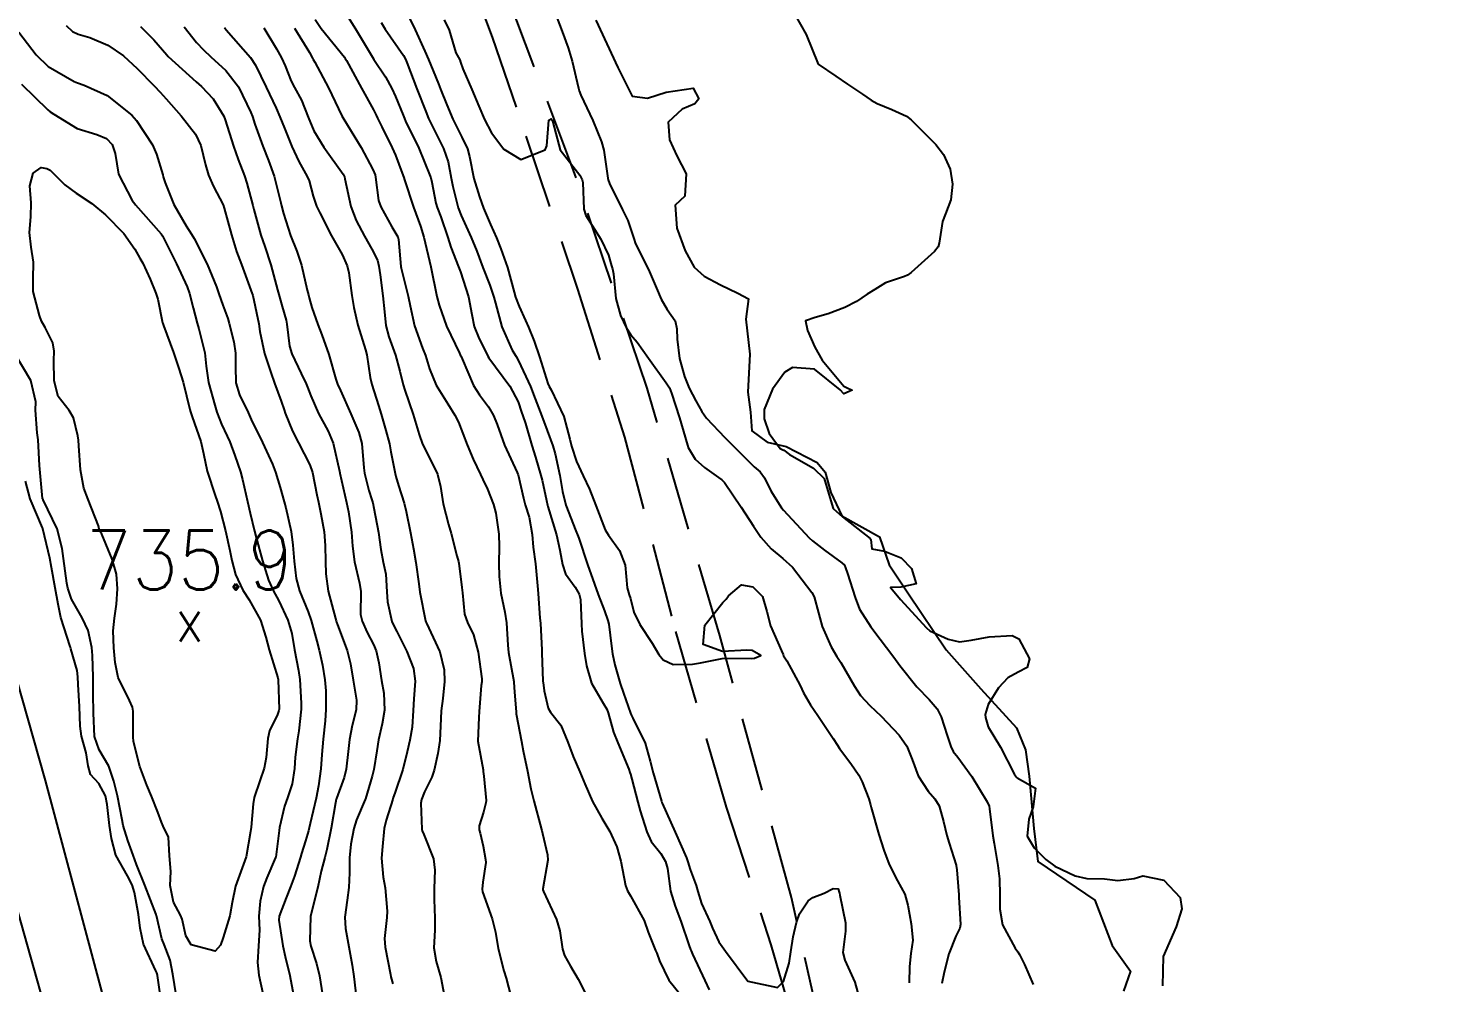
# Model space of a CAD drawing. Header units: metres. Extents: x 298520 to 308411, y 7433745 to 7450750.
# Drawn here: x 298852 to 298948.1, y 7450314.7 to 7450379.2 of the extents above; entities that cross this region are included whole.
import ezdxf
from ezdxf.enums import TextEntityAlignment as Align

# ---------------------------------------------------------------- set-up
doc = ezdxf.new("R2010")
doc.units = ezdxf.units.M
doc.header["$LTSCALE"] = 10
doc.linetypes.add('DASHED', pattern=[0.75, 0.5, -0.25])
for name, color, linetype in [('Curvas de Nivel 1m', 11, 'Continuous'), ('Curvas de Nivel 5m', 15, 'Continuous'), ('Hidrografia', 140, 'Continuous'), ('Linha Férrea', 251, 'TRACKS'), ('Pontos Cotados', 45, 'Continuous'), ('Vias Secundárias', 230, 'DASHED')]:
    doc.layers.add(name, color=color, linetype=linetype)
doc.styles.add('Style-STANDARD', font='STANDARD.shx')
doc.linetypes.add('TRACKS', pattern='A,0.15,[130,ltypeshp.shx,S=0.25,R=0,X=0,Y=0],0.15', length=0.3)

# ---------------------------------------------------------------- blocks, each defined once
blk = doc.blocks.new('ELVTXT_133')
at = {"layer": 'Pontos Cotados', "linetype": 'Continuous', "style": 'Style-STANDARD'}
for s, height, p in [('735.9', 4, (0, 4)), ('x', 3, (0, 0))]:
    blk.add_text(s, height=height, dxfattribs=at).set_placement(p, align=Align.MIDDLE_CENTER)

msp = doc.modelspace()

# ---------------------------------------------------------------- linework, layer by layer
at = {"layer": 'Curvas de Nivel 1m', "flags": 128}
for points, elevation in [([(298873.394, 7450380.286), (298874.105, 7450379.123), (298875.25, 7450377.216), (298875.315, 7450377.11), (298875.352, 7450377.051), (298876.122, 7450375.88), (298876.563, 7450375.092), (298876.806, 7450374.566), (298877.315, 7450373.296), (298877.406, 7450373.079), (298877.491, 7450372.897), (298878.373, 7450371.069), (298879.149, 7450369.177), (298879.188, 7450369.061), (298879.26, 7450368.764), (298879.542, 7450367.351), (298879.629, 7450367.054), (298879.864, 7450366.42), (298880.34, 7450365.043), (298880.553, 7450364.386), (298881.064, 7450363.041), (298881.188, 7450362.722), (298881.731, 7450361.031), (298881.96, 7450359.837), (298882.123, 7450359.025), (298882.406, 7450358.291), (298883.054, 7450357.011), (298883.121, 7450356.904), (298884.52, 7450354.996), (298885.082, 7450353.941), (298885.319, 7450353.23), (298885.404, 7450352.985), (298885.587, 7450352.46), (298886.02, 7450350.975), (298886.252, 7450350.189), (298886.622, 7450348.966), (298886.705, 7450348.65), (298887.006, 7450347.261), (298887.07, 7450346.959), (298887.1, 7450346.86), (298887.674, 7450344.953), (298887.909, 7450343.903), (298888.083, 7450342.953), (298888.298, 7450342.301), (298888.938, 7450341.4), (298889.203, 7450340.937), (298889.296, 7450340.568), (298889.366, 7450338.935), (298889.397, 7450338.436), (298889.58, 7450336.933), (298889.702, 7450336.1), (298890.05, 7450334.928), (298890.84, 7450333.582), (298891.083, 7450333.164), (298891.167, 7450332.915), (298891.531, 7450331.621), (298891.812, 7450330.905), (298892.573, 7450329.106), (298892.643, 7450328.892), (298892.672, 7450328.782), (298892.778, 7450328.446), (298893.164, 7450326.886), (298893.336, 7450326.302), (298893.774, 7450324.884), (298894.067, 7450324.221), (298894.718, 7450323.409), (298895.052, 7450322.867), (298895.167, 7450322.407), (298895.372, 7450320.863), (298895.685, 7450319.852), (298896.072, 7450318.856), (298896.646, 7450317.185), (298896.731, 7450316.936), (298896.766, 7450316.848), (298896.865, 7450316.622), (298897.704, 7450314.834), (298897.993, 7450314.215)], 724), ([(298877.398, 7450380.575), (298878.136, 7450379.072), (298878.798, 7450377.629), (298879.038, 7450377.063), (298879.345, 7450376.3), (298879.705, 7450375.423), (298879.851, 7450375.052), (298880.275, 7450373.998), (298880.687, 7450373.039), (298881.295, 7450371.813), (298881.66, 7450371.026), (298881.796, 7450370.507), (298882.105, 7450369.022), (298882.476, 7450367.792), (298882.756, 7450367.015), (298883.226, 7450365.913), (298883.634, 7450365.006), (298883.931, 7450364.278), (298884.369, 7450362.998), (298884.826, 7450361.335), (298884.92, 7450360.992), (298885.157, 7450360.364), (298885.584, 7450359.42), (298885.786, 7450358.98), (298886.183, 7450358.024), (298886.524, 7450356.969), (298887.096, 7450355.164), (298887.184, 7450354.959), (298887.312, 7450354.737), (298888.182, 7450352.949), (298888.592, 7450351.402), (298888.696, 7450350.943), (298889.033, 7450349.908), (298889.488, 7450348.935), (298889.916, 7450348.029), (298890.341, 7450346.927), (298890.978, 7450345.286), (298891.182, 7450344.917), (298891.938, 7450343.881), (298892.323, 7450342.899), (298892.451, 7450341.376), (298892.587, 7450340.895), (298892.67, 7450340.643), (298892.911, 7450339.722), (298893.301, 7450338.886), (298894.139, 7450337.629), (298894.593, 7450336.873), (298894.877, 7450336.5), (298895.553, 7450336.183), (298896.873, 7450336.204), (298897.416, 7450336.301), (298898.879, 7450336.588), (298899.09, 7450336.607), (298900.88, 7450336.601), (298901.057, 7450336.621), (298901.491, 7450336.794), (298900.886, 7450337.122), (298900.53, 7450337.16), (298898.885, 7450337.07), (298897.593, 7450337.543), (298897.696, 7450338.838), (298898.918, 7450340.377), (298899.142, 7450340.596), (298899.287, 7450340.816), (298900.172, 7450341.57), (298900.932, 7450341.436), (298901.594, 7450340.79), (298901.889, 7450339.762), (298902.124, 7450338.788), (298902.886, 7450337.107), (298902.978, 7450336.872), (298903.018, 7450336.778), (298903.227, 7450336.425), (298904.138, 7450334.761), (298904.361, 7450334.271), (298904.84, 7450333.468), (298905.339, 7450332.745), (298906.361, 7450331.183), (298906.657, 7450330.731), (298906.801, 7450330.522), (298907.563, 7450329.491), (298908.097, 7450328.71), (298908.331, 7450328.26), (298908.767, 7450327.106), (298908.891, 7450326.699), (298908.941, 7450326.518), (298909.446, 7450324.693), (298909.777, 7450323.635), (298910.137, 7450322.686), (298910.702, 7450321.572), (298911.203, 7450320.675), (298911.416, 7450319.938), (298911.638, 7450318.67), (298911.748, 7450317.573), (298911.617, 7450316.67), (298911.511, 7450315.79), (298911.507, 7450314.671)], 722), ([(298903.403, 7450380.77), (298904.547, 7450378.758), (298905.353, 7450376.75), (298906.546, 7450375.933), (298907.34, 7450375.387), (298908.339, 7450374.71), (298908.927, 7450374.304), (298909.327, 7450374.084), (298910.323, 7450373.69), (298911.318, 7450373.235), (298911.627, 7450372.986), (298911.94, 7450372.671), (298913.293, 7450371.318), (298913.818, 7450370.645), (298914.273, 7450369.64), (298914.43, 7450368.638), (298914.318, 7450367.569), (298913.955, 7450366.643), (298913.755, 7450366.117), (298913.527, 7450364.647), (298913.446, 7450364.412), (298913.207, 7450364.093), (298911.636, 7450362.673), (298911.381, 7450362.486), (298911.189, 7450362.393), (298909.91, 7450361.965), (298909.175, 7450361.525), (298908.67, 7450361.208), (298907.949, 7450360.718), (298907.159, 7450360.298), (298906.025, 7450359.871), (298905.152, 7450359.638), (298904.506, 7450359.4), (298904.643, 7450358.755), (298905.126, 7450357.619), (298905.627, 7450356.745), (298907.095, 7450354.985), (298907.263, 7450354.896), (298907.638, 7450354.722), (298907.09, 7450354.48), (298906.844, 7450354.732), (298905.107, 7450356.148), (298903.616, 7450356.257), (298903.104, 7450355.925), (298902.262, 7450354.782), (298901.7, 7450353.411), (298901.698, 7450352.791), (298902.052, 7450351.791), (298902.791, 7450350.774), (298902.965, 7450350.694), (298903.042, 7450350.66), (298903.427, 7450350.378), (298905.03, 7450349.453), (298905.756, 7450348.743), (298906.068, 7450347.684), (298906.359, 7450346.736), (298906.995, 7450346.17), (298908.872, 7450344.702), (298908.9, 7450344.629), (298908.966, 7450344.001), (298909.822, 7450343.834), (298910.96, 7450343.383), (298911.655, 7450342.673), (298911.961, 7450341.646), (298910.934, 7450341.403), (298910.236, 7450341.384), (298910.834, 7450340.681), (298910.922, 7450340.584), (298912.669, 7450338.662), (298912.901, 7450338.452), (298914.142, 7450337.888), (298914.894, 7450337.711), (298915.686, 7450337.831), (298916.897, 7450338.055), (298918.454, 7450338.142), (298918.896, 7450337.931), (298919.618, 7450336.573), (298919.458, 7450335.99), (298918.869, 7450335.671), (298918.161, 7450335.293), (298917.521, 7450334.6), (298916.842, 7450333.487), (298916.634, 7450332.812), (298916.651, 7450332.612), (298916.824, 7450331.983), (298917.674, 7450330.601), (298918.583, 7450328.794), (298918.722, 7450328.591), (298918.782, 7450328.53), (298920.031, 7450327.826), (298919.873, 7450326.573), (298919.591, 7450325.737), (298919.474, 7450324.579), (298919.949, 7450323.796), (298920.718, 7450323.022), (298921.331, 7450322.554), (298922.704, 7450321.913), (298923.49, 7450321.739), (298924.701, 7450321.711), (298925.6, 7450321.6), (298926.701, 7450321.722), (298927.286, 7450321.902), (298928.7, 7450321.61), (298929.797, 7450320.453), (298929.913, 7450319.689), (298929.525, 7450318.457), (298928.643, 7450316.47), (298928.615, 7450314.47)], 719), ([(298854.576, 7450379.352), (298854.982, 7450378.949), (298855.377, 7450378.761), (298856.165, 7450378.543), (298857.37, 7450378.038), (298858.43, 7450377.309), (298859.35, 7450376.462), (298860.499, 7450375.283), (298860.904, 7450374.852), (298861.324, 7450374.4), (298862.328, 7450373.26), (298863.294, 7450372.013), (298863.65, 7450371.244), (298863.977, 7450369.947), (298864.189, 7450369.236), (298864.507, 7450368.483), (298865.162, 7450367.231), (298865.24, 7450367.022), (298865.732, 7450365.222), (298866.079, 7450364.094), (298866.398, 7450363.212), (298867.13, 7450361.234), (298867.138, 7450361.2), (298867.147, 7450361.184), (298867.162, 7450361.108), (298867.566, 7450359.196), (298867.643, 7450358.69), (298867.955, 7450357.192), (298868.378, 7450355.913), (298868.634, 7450355.185), (298869.081, 7450353.98), (298869.284, 7450353.386), (298869.356, 7450353.176), (298869.854, 7450351.961), (298870.254, 7450351.162), (298871.031, 7450349.682), (298871.207, 7450349.157), (298871.499, 7450347.644), (298871.596, 7450347.151), (298871.768, 7450346.371), (298871.987, 7450345.145), (298872.054, 7450344.234), (298872.077, 7450343.143), (298872.109, 7450342.307), (298872.264, 7450341.14), (298872.744, 7450339.294), (298872.8, 7450339.132), (298872.825, 7450339.054), (298872.9, 7450338.859), (298873.542, 7450337.123), (298873.762, 7450336.229), (298873.954, 7450335.119), (298874.184, 7450333.772), (298874.159, 7450333.117), (298873.875, 7450332.067), (298873.694, 7450331.121), (298873.616, 7450330.307), (298873.483, 7450329.123), (298873.346, 7450328.555), (298872.82, 7450327.129), (298872.807, 7450327.085), (298872.76, 7450326.85), (298872.458, 7450325.134), (298872.172, 7450323.687), (298872.035, 7450323.14), (298871.785, 7450322.225), (298871.556, 7450321.147), (298871.382, 7450320.449), (298871.071, 7450319.154), (298871.014, 7450317.522), (298871.09, 7450317.153), (298871.482, 7450315.998), (298871.681, 7450315.144), (298871.885, 7450313.86)], 731), ([(298862.532, 7450379.259), (298863.373, 7450378.218), (298863.831, 7450377.707), (298864.34, 7450377.235), (298865.349, 7450376.318), (298866.195, 7450375.211), (298867.034, 7450373.485), (298867.139, 7450373.202), (298867.305, 7450372.699), (298867.838, 7450371.194), (298868.232, 7450370.232), (298868.608, 7450369.187), (298869.062, 7450367.365), (298869.106, 7450367.181), (298869.235, 7450366.653), (298869.71, 7450365.173), (298870.139, 7450364.102), (298870.46, 7450363.161), (298870.847, 7450361.476), (298870.922, 7450361.154), (298870.973, 7450360.965), (298871.155, 7450360.312), (298871.556, 7450359.146), (298871.829, 7450358.45), (298872.296, 7450357.138), (298872.768, 7450355.464), (298872.89, 7450355.132), (298873.089, 7450354.693), (298873.793, 7450353.123), (298874.32, 7450351.851), (298874.523, 7450351.115), (298874.667, 7450349.475), (298874.715, 7450349.113), (298875.011, 7450347.952), (298875.21, 7450347.312), (298875.266, 7450347.106), (298875.344, 7450346.759), (298875.666, 7450345.1), (298875.815, 7450343.95), (298875.98, 7450343.095), (298876.149, 7450342.295), (298876.222, 7450341.091), (298876.262, 7450340.429), (298876.56, 7450339.085), (298876.662, 7450338.845), (298876.896, 7450338.407), (298877.578, 7450337.073), (298878.02, 7450335.914), (298878.125, 7450335.067), (298878.036, 7450333.873), (298878.011, 7450333.068), (298877.937, 7450331.954), (298877.769, 7450331.07), (298877.596, 7450330.277), (298877.302, 7450329.082), (298876.767, 7450327.489), (298876.652, 7450327.204), (298876.618, 7450327.091), (298876.173, 7450325.671), (298876.041, 7450325.097), (298875.921, 7450323.902), (298875.853, 7450323.099), (298875.972, 7450321.826), (298876.109, 7450321.096), (298876.24, 7450319.523), (298876.222, 7450319.094), (298876.075, 7450317.669), (298876.111, 7450317.095), (298876.467, 7450315.249), (298876.501, 7450315.091), (298876.616, 7450314.603)], 729), ([(298865.251, 7450379.222), (298865.31, 7450379.149), (298865.381, 7450379.074), (298867.012, 7450377.204), (298867.355, 7450376.678), (298868.075, 7450375.193), (298868.739, 7450373.766), (298868.992, 7450373.183), (298869.301, 7450372.414), (298869.796, 7450371.172), (298870.274, 7450370.166), (298870.844, 7450369.156), (298870.972, 7450368.867), (298871.25, 7450367.817), (298871.482, 7450367.148), (298871.689, 7450366.693), (298872.495, 7450365.137), (298873.201, 7450363.893), (298873.55, 7450363.126), (298873.664, 7450362.647), (298873.847, 7450361.123), (298873.982, 7450360.294), (298874.268, 7450359.119), (298874.79, 7450357.45), (298874.877, 7450357.112), (298875.1, 7450355.574), (298875.208, 7450355.108), (298875.663, 7450353.686), (298875.839, 7450353.099), (298876.164, 7450351.985), (298876.392, 7450351.09), (298876.492, 7450350.543), (298876.775, 7450349.084), (298876.825, 7450348.887), (298877.015, 7450348.287), (298877.394, 7450347.076), (298877.537, 7450346.532), (298877.829, 7450345.071), (298878.028, 7450344.004), (298878.183, 7450343.068), (298878.372, 7450341.632), (298878.448, 7450341.065), (298878.837, 7450339.128), (298878.859, 7450339.06), (298878.902, 7450338.975), (298879.8, 7450337.051), (298880.084, 7450335.829), (298880.122, 7450335.047), (298880.004, 7450333.886), (298879.901, 7450333.049), (298879.853, 7450332.019), (298879.793, 7450331.05), (298879.67, 7450330.182), (298879.41, 7450329.054), (298879.255, 7450328.578), (298878.768, 7450327.576), (298878.555, 7450327.063), (298878.509, 7450326.813), (298878.59, 7450325.062), (298878.615, 7450324.945), (298878.729, 7450324.699), (298879.373, 7450323.053), (298879.461, 7450322.297), (298879.423, 7450321.053), (298879.426, 7450320.308), (298879.462, 7450319.052), (298879.46, 7450318.247), (298879.404, 7450317.052), (298879.555, 7450316.13), (298879.868, 7450315.048), (298880.164, 7450313.48)], 728), ([(298867.909, 7450379.195), (298868.778, 7450377.769), (298869.104, 7450377.182), (298869.347, 7450376.628), (298869.756, 7450375.593), (298869.988, 7450375.17), (298870.47, 7450374.308), (298870.919, 7450373.156), (298871.299, 7450372.247), (298871.958, 7450371.143), (298873.265, 7450369.308), (298873.354, 7450369.129), (298873.387, 7450369.003), (298873.786, 7450367.125), (298874.158, 7450366.192), (298874.714, 7450365.115), (298875.204, 7450364.252), (298875.587, 7450363.495), (298875.691, 7450363.103), (298875.777, 7450362.508), (298875.959, 7450361.098), (298876.064, 7450360.009), (298876.163, 7450359.095), (298876.358, 7450358.315), (298876.814, 7450357.085), (298877.107, 7450355.993), (298877.329, 7450355.078), (298877.444, 7450354.722), (298877.996, 7450353.071), (298878.395, 7450351.725), (298878.638, 7450351.064), (298879.035, 7450350.29), (298879.653, 7450349.054), (298879.855, 7450348.211), (298880.033, 7450347.05), (298880.392, 7450345.635), (298880.56, 7450345.044), (298880.958, 7450343.533), (298881.06, 7450343.144), (298881.081, 7450343.038), (298881.29, 7450341.388), (298881.328, 7450341.034), (298881.474, 7450339.594), (298881.673, 7450339.028), (298882.073, 7450338.2), (298882.394, 7450337.017), (298882.648, 7450335.221), (298882.642, 7450335.013), (298882.603, 7450334.766), (298882.468, 7450333.015), (298882.425, 7450332.612), (298882.362, 7450331.017), (298882.726, 7450329.069), (298882.737, 7450329.011), (298882.734, 7450328.963), (298882.779, 7450328.632), (298882.925, 7450327.008), (298882.919, 7450326.85), (298882.751, 7450326.213), (298882.461, 7450325.291), (298882.464, 7450325.014), (298882.516, 7450324.799), (298882.722, 7450323.924), (298882.895, 7450323.008), (298882.901, 7450322.818), (298882.698, 7450321.49), (298882.659, 7450321.011), (298882.69, 7450320.82), (298883.346, 7450319.003), (298883.55, 7450318.105), (298883.738, 7450316.999), (298884.133, 7450315.49), (298884.278, 7450314.993), (298884.605, 7450313.775)], 727), ([(298869.981, 7450379.171), (298870.989, 7450377.525), (298871.2, 7450377.152), (298871.254, 7450377.053), (298871.35, 7450376.872), (298872.274, 7450375.141), (298873.186, 7450373.259), (298873.248, 7450373.131), (298873.311, 7450373.027), (298874.49, 7450371.118), (298875.268, 7450369.628), (298875.428, 7450369.271), (298875.465, 7450369.107), (298875.67, 7450367.527), (298875.808, 7450367.102), (298876.56, 7450365.753), (298876.956, 7450365.084), (298877.017, 7450364.889), (298877.173, 7450363.08), (298877.191, 7450362.958), (298877.672, 7450361.075), (298877.808, 7450360.422), (298878.081, 7450359.071), (298878.628, 7450357.565), (298878.825, 7450357.063), (298879.11, 7450356.172), (298879.561, 7450355.055), (298880.34, 7450353.788), (298880.825, 7450353.042), (298881.066, 7450352.551), (298881.644, 7450351.031), (298882.058, 7450350.05), (298882.548, 7450349.017), (298882.696, 7450348.691), (298883.013, 7450348.034), (298883.436, 7450347.006), (298883.593, 7450346.405), (298883.784, 7450345.002), (298883.803, 7450344.163), (298883.787, 7450343.002), (298883.804, 7450342.142), (298883.924, 7450341), (298884.2, 7450339.711), (298884.313, 7450338.996), (298884.386, 7450337.497), (298884.443, 7450336.994), (298884.804, 7450335.04), (298884.808, 7450334.99), (298884.846, 7450334.323), (298884.947, 7450332.989), (298884.961, 7450332.859), (298885.313, 7450330.985), (298885.44, 7450330.347), (298885.715, 7450328.981), (298885.954, 7450327.795), (298886.154, 7450326.976), (298886.667, 7450325.038), (298886.685, 7450324.97), (298886.731, 7450324.771), (298887.074, 7450323.322), (298887.087, 7450322.964), (298886.755, 7450321.03), (298886.754, 7450320.969), (298886.802, 7450320.858), (298887.687, 7450318.955), (298887.897, 7450318.193), (298888.084, 7450316.948), (298888.225, 7450316.532), (298888.632, 7450315.802), (298889.143, 7450314.935), (298889.714, 7450313.821)], 726), ([(298875.848, 7450379.564), (298876.116, 7450379.099), (298877.357, 7450377.331), (298877.487, 7450377.079), (298877.575, 7450376.854), (298878.254, 7450375.071), (298878.847, 7450373.535), (298879.045, 7450373.063), (298879.305, 7450372.543), (298880.052, 7450371.048), (298880.367, 7450370.137), (298880.578, 7450369.04), (298880.687, 7450368.469), (298881.044, 7450367.033), (298881.235, 7450366.521), (298881.926, 7450365.023), (298882.294, 7450364.114), (298882.71, 7450363.017), (298883.175, 7450361.811), (298883.458, 7450361.007), (298883.567, 7450360.598), (298883.982, 7450359.002), (298884.697, 7450357.425), (298884.958, 7450356.992), (298885.119, 7450356.702), (298885.922, 7450354.978), (298886.246, 7450354.134), (298886.679, 7450352.966), (298887.058, 7450351.998), (298887.425, 7450350.956), (298887.584, 7450350.408), (298887.906, 7450348.951), (298888.084, 7450347.877), (298888.303, 7450346.947), (298888.977, 7450345.209), (298889.103, 7450344.939), (298889.195, 7450344.713), (298889.783, 7450342.932), (298890.253, 7450341.607), (298890.505, 7450340.924), (298890.912, 7450339.809), (298891.155, 7450339.166), (298891.214, 7450338.915), (298891.393, 7450337.418), (298891.47, 7450336.911), (298891.623, 7450336.158), (298891.97, 7450334.903), (298892.206, 7450334.259), (298892.679, 7450332.892), (298892.719, 7450332.779), (298892.83, 7450332.569), (298893.672, 7450330.881), (298894.014, 7450329.658), (298894.202, 7450328.876), (298894.764, 7450326.946), (298894.789, 7450326.87), (298894.812, 7450326.82), (298895.689, 7450324.86), (298896.452, 7450323.116), (298896.548, 7450322.852), (298896.708, 7450322.344), (298897.114, 7450321.261), (298897.221, 7450320.842), (298897.469, 7450320.05), (298898.026, 7450318.83), (298898.216, 7450318.384), (298898.649, 7450317.451), (298899.092, 7450316.816), (298900.613, 7450314.8), (298902.609, 7450314.361), (298903.013, 7450314.774), (298903.386, 7450316.014), (298903.496, 7450316.767), (298903.669, 7450317.781), (298903.887, 7450318.762), (298904.083, 7450319.348), (298904.685, 7450320.23), (298904.996, 7450320.44), (298905.756, 7450320.739), (298906.372, 7450321.058), (298906.696, 7450321.021), (298906.777, 7450320.812), (298906.79, 7450320.729), (298906.809, 7450320.611), (298907.202, 7450318.725), (298907.202, 7450318.18), (298907.016, 7450316.726), (298907.151, 7450316.209), (298907.83, 7450314.718), (298908.295, 7450313.014)], 723), ([(298880.084, 7450379.744), (298880.442, 7450379.044), (298880.889, 7450377.508), (298881.146, 7450377.033), (298881.205, 7450376.886), (298881.347, 7450376.431), (298881.961, 7450375.024), (298882.44, 7450373.9), (298882.828, 7450373.015), (298883.299, 7450372.107), (298884.129, 7450371.002), (298885.276, 7450370.3), (298886.906, 7450370.966), (298887.027, 7450371.223), (298887.152, 7450372.962), (298887.314, 7450373.048), (298887.396, 7450372.959), (298887.438, 7450372.832), (298887.922, 7450370.954), (298889.266, 7450369.239), (298889.418, 7450368.938), (298889.452, 7450368.746), (298889.528, 7450366.937), (298889.655, 7450366.509), (298890.681, 7450364.925), (298891.202, 7450363.838), (298891.4, 7450363.122), (298891.46, 7450362.916), (298891.532, 7450362.571), (298891.685, 7450360.912), (298891.999, 7450359.755), (298892.414, 7450358.901), (298892.709, 7450358.467), (298893.134, 7450357.957), (298893.897, 7450356.882), (298895.098, 7450355.222), (298895.305, 7450354.868), (298895.446, 7450354.51), (298895.989, 7450352.861), (298896.369, 7450351.541), (298896.573, 7450350.855), (298897.035, 7450350.059), (298897.683, 7450349.494), (298898.628, 7450348.826), (298898.856, 7450348.657), (298899.019, 7450348.473), (298900.145, 7450346.809), (298900.984, 7450345.537), (298901.49, 7450344.792), (298902.176, 7450343.992), (298902.959, 7450343.358), (298903.629, 7450342.763), (298904.927, 7450341.051), (298905.086, 7450340.748), (298905.158, 7450340.51), (298905.616, 7450338.743), (298906.241, 7450337.385), (298906.622, 7450336.733), (298906.877, 7450336.318), (298907.814, 7450334.716), (298908.223, 7450334.085), (298908.84, 7450333.418), (298909.606, 7450332.692), (298910.814, 7450331.421), (298911.339, 7450330.675), (298911.694, 7450329.771), (298912.097, 7450328.667), (298912.773, 7450327.625), (298913.227, 7450327.112), (298913.534, 7450326.648), (298913.812, 7450325.579), (298914.041, 7450324.64), (298914.206, 7450324.116), (298914.673, 7450322.631), (298914.681, 7450322.599), (298914.71, 7450322.318), (298914.843, 7450320.628), (298914.854, 7450320.465), (298914.962, 7450318.627), (298914.918, 7450318.37), (298914.655, 7450317.838), (298914.18, 7450316.637), (298913.872, 7450315.394), (298913.714, 7450314.643)], 721), ([(298851.378, 7450378.896), (298852.538, 7450377.378), (298853.351, 7450376.59), (298855.113, 7450375.566), (298855.335, 7450375.477), (298855.792, 7450375.335), (298857.326, 7450374.63), (298858.999, 7450373.303), (298859.308, 7450372.943), (298860.393, 7450371.283), (298860.662, 7450370.665), (298861.084, 7450369.273), (298861.123, 7450369.133), (298861.257, 7450368.724), (298861.842, 7450367.264), (298862.66, 7450365.817), (298863.03, 7450365.252), (298863.21, 7450364.956), (298864.085, 7450363.241), (298864.713, 7450361.691), (298864.876, 7450361.233), (298865.155, 7450360.467), (298865.476, 7450359.555), (298865.582, 7450359.223), (298865.892, 7450357.98), (298866.001, 7450357.217), (298866.007, 7450356.319), (298866.033, 7450355.216), (298866.268, 7450354.396), (298866.85, 7450353.203), (298866.924, 7450353.054), (298867.068, 7450352.748), (298867.814, 7450351.192), (298868.492, 7450349.724), (298868.7, 7450349.183), (298869.013, 7450348.149), (298869.287, 7450347.177), (298869.409, 7450346.764), (298869.771, 7450345.172), (298869.883, 7450344.252), (298869.972, 7450343.17), (298870.108, 7450342.002), (298870.334, 7450341.166), (298870.912, 7450339.749), (298871.119, 7450339.157), (298871.491, 7450337.753), (298871.644, 7450337.149), (298871.869, 7450336.144), (298872.037, 7450335.142), (298872.102, 7450334.398), (298872.113, 7450333.141), (298872.061, 7450332.377), (298871.932, 7450331.143), (298871.834, 7450330.108), (298871.76, 7450329.145), (298871.61, 7450327.986), (298871.439, 7450327.15), (298871.039, 7450325.449), (298870.98, 7450325.156), (298870.937, 7450324.96), (298870.729, 7450324.263), (298870.462, 7450323.417), (298870.388, 7450323.163), (298869.981, 7450321.886), (298869.711, 7450321.17), (298869.422, 7450320.433), (298868.95, 7450319.177), (298868.926, 7450318.912), (298869.2, 7450317.174), (298869.357, 7450316.451), (298869.663, 7450315.17), (298869.924, 7450313.845)], 732), ([(298851.542, 7450375.388), (298853.316, 7450373.657), (298853.48, 7450373.533), (298853.739, 7450373.364), (298855.299, 7450372.405), (298856.631, 7450371.989), (298857.289, 7450371.728), (298857.68, 7450371.316), (298857.876, 7450370.714), (298858.105, 7450369.312), (298859.018, 7450367.529), (298859.198, 7450367.3), (298859.242, 7450367.247), (298860.98, 7450365.273), (298861.076, 7450365.137), (298861.209, 7450364.887), (298862.01, 7450363.262), (298862.729, 7450361.695), (298862.897, 7450361.253), (298863.153, 7450360.292), (298863.415, 7450359.247), (298863.527, 7450358.858), (298863.921, 7450357.242), (298864.015, 7450356.336), (298864.189, 7450355.239), (298864.6, 7450353.713), (298864.748, 7450353.233), (298865.065, 7450352.427), (298865.444, 7450351.611), (298865.618, 7450351.222), (298865.958, 7450350.298), (298866.329, 7450349.21), (298866.485, 7450348.675), (298866.814, 7450347.203), (298866.991, 7450346.413), (298867.295, 7450345.197), (298867.4, 7450344.764), (298867.826, 7450343.191), (298868.239, 7450341.888), (298868.542, 7450341.184), (298868.923, 7450340.486), (298869.547, 7450339.174), (298869.795, 7450338.27), (298869.978, 7450337.169), (298870.256, 7450335.772), (298870.347, 7450335.165), (298870.433, 7450333.568), (298870.427, 7450333.164), (298870.268, 7450331.716), (298870.18, 7450331.166), (298870.029, 7450329.933), (298869.983, 7450329.168), (298869.827, 7450328.115), (298869.505, 7450327.173), (298869.315, 7450326.617), (298868.978, 7450325.178), (298868.944, 7450324.974), (298868.727, 7450323.18), (298868.713, 7450323.143), (298868.107, 7450321.778), (298867.901, 7450321.188), (298867.661, 7450320.208), (298867.587, 7450319.191), (298867.614, 7450318.229), (298867.563, 7450317.191), (298867.485, 7450316.051), (298867.583, 7450315.196), (298867.842, 7450313.954)], 733), ([(298861.986, 7450313.876), (298861.777, 7450315.263), (298861.579, 7450316.212), (298861.176, 7450317.272), (298861.037, 7450317.664), (298860.662, 7450319.229), (298860.653, 7450319.28), (298860.648, 7450319.295), (298859.873, 7450321.288), (298859.32, 7450322.68), (298859.094, 7450323.296), (298858.728, 7450324.286), (298858.419, 7450325.303), (298858.35, 7450325.701), (298858.04, 7450327.307), (298857.788, 7450328.295), (298857.437, 7450329.313), (298856.8, 7450330.429), (298856.481, 7450331.325), (298856.407, 7450332.905), (298856.403, 7450333.326), (298856.388, 7450333.778), (298856.399, 7450335.327), (298856.354, 7450336.805), (298856.296, 7450337.329), (298856.04, 7450338.478), (298855.639, 7450339.339), (298854.922, 7450340.597), (298854.667, 7450341.353), (298854.607, 7450341.683), (298854.391, 7450343.356), (298854.297, 7450344.019), (298853.96, 7450345.36), (298853.002, 7450347.317), (298852.977, 7450347.37), (298852.969, 7450347.405), (298852.776, 7450349.372), (298852.765, 7450349.634), (298852.672, 7450351.374), (298852.605, 7450351.827), (298852.484, 7450353.376), (298852.518, 7450353.936), (298852.189, 7450355.379), (298851.119, 7450357.152)], 733), ([(298861.003, 7450313.274), (298860.723, 7450315.177), (298860.709, 7450315.279), (298860.691, 7450315.347), (298860.625, 7450315.491), (298859.792, 7450317.289), (298859.56, 7450318.385), (298859.452, 7450319.292), (298859.187, 7450320.793), (298859.021, 7450321.297), (298858.699, 7450321.906), (298857.915, 7450323.308), (298857.62, 7450324.421), (298857.492, 7450325.313), (298857.333, 7450326.738), (298857.211, 7450327.316), (298856.771, 7450328.143), (298856.211, 7450328.762), (298856.054, 7450329.331), (298855.914, 7450330.215), (298855.607, 7450331.338), (298855.51, 7450332.03), (298855.47, 7450333.34), (298855.366, 7450334.831), (298855.353, 7450335.343), (298855.307, 7450335.783), (298854.882, 7450337.251), (298854.848, 7450337.35), (298854.829, 7450337.405), (298854.2, 7450339.357), (298854.023, 7450340.252), (298853.82, 7450341.361), (298853.568, 7450342.743), (298853.456, 7450343.365), (298852.999, 7450345.344), (298852.993, 7450345.37), (298852.974, 7450345.409), (298852.14, 7450347.379), (298851.824, 7450348.572)], 732)]:
    msp.add_lwpolyline(points, dxfattribs=dict(at, elevation=elevation))
at = {"layer": 'Curvas de Nivel 1m', "elevation": 734, "flags": 128}
msp.add_lwpolyline([(298852.344, 7450369.379), (298852.877, 7450369.763), (298853.266, 7450369.704), (298853.477, 7450369.578), (298853.709, 7450369.363), (298854.485, 7450368.582), (298855.25, 7450368.04), (298856.289, 7450367.33), (298857.232, 7450366.576), (298858.462, 7450365.308), (298859.202, 7450364.255), (298859.548, 7450363.646), (298859.733, 7450363.292), (298860.244, 7450362.217), (298860.632, 7450361.278), (298860.754, 7450360.871), (298861.076, 7450359.271), (298861.092, 7450359.22), (298861.141, 7450359.099), (298861.814, 7450357.263), (298862.185, 7450356.181), (298862.473, 7450355.256), (298862.916, 7450353.41), (298862.956, 7450353.251), (298863.07, 7450352.91), (298863.652, 7450351.244), (298863.849, 7450350.434), (298864.094, 7450349.239), (298864.632, 7450347.608), (298864.773, 7450347.232), (298864.992, 7450346.528), (298865.326, 7450345.225), (298865.627, 7450343.887), (298865.762, 7450343.218), (298866.003, 7450342.274), (298866.495, 7450341.207), (298866.923, 7450340.555), (298867.682, 7450339.192), (298868.055, 7450338.024), (298868.266, 7450337.186), (298868.854, 7450335.282), (298868.88, 7450335.18), (298868.884, 7450335.148), (298868.946, 7450333.179), (298868.934, 7450333.077), (298868.829, 7450332.807), (298868.308, 7450331.695), (298868.176, 7450331.186), (298868.074, 7450329.907), (298867.939, 7450329.188), (298867.637, 7450328.328), (298867.273, 7450327.195), (298867.191, 7450326.763), (298867.061, 7450325.197), (298867.023, 7450324.913), (298866.713, 7450323.2), (298866.001, 7450321.21), (298865.784, 7450320.106), (298865.612, 7450319.216), (298865.175, 7450317.749), (298864.997, 7450317.225), (298864.639, 7450316.819), (298863.012, 7450317.246), (298862.649, 7450317.855), (298862.396, 7450318.99), (298862.292, 7450319.256), (298861.805, 7450320.134), (298861.583, 7450321.267), (298861.638, 7450322.201), (298861.554, 7450323.267), (298861.482, 7450324.518), (298861.114, 7450325.274), (298860.995, 7450325.526), (298860.752, 7450326.212), (298860.334, 7450327.284), (298860.016, 7450328.042), (298859.53, 7450329.293), (298859.119, 7450330.986), (298859.095, 7450331.297), (298859.094, 7450333.034), (298859.055, 7450333.298), (298858.84, 7450333.752), (298858.081, 7450335.308), (298857.866, 7450336.317), (298857.785, 7450337.311), (298857.738, 7450338.469), (298857.826, 7450339.311), (298857.96, 7450340.267), (298858.042, 7450341.309), (298857.963, 7450342.29), (298857.669, 7450343.313), (298856.97, 7450344.994), (298856.843, 7450345.193), (298856.785, 7450345.323), (298856.747, 7450345.553), (298856.058, 7450347.334), (298855.76, 7450348.089), (298855.529, 7450349.342), (298855.431, 7450350.961), (298855.391, 7450351.345), (298855.347, 7450351.637), (298855.068, 7450352.855), (298854.762, 7450353.353), (298854.019, 7450354.293), (298853.764, 7450355.36), (298853.74, 7450356.734), (298853.744, 7450357.361), (298853.675, 7450357.908), (298853.139, 7450358.962), (298852.903, 7450359.372), (298852.758, 7450359.765), (298852.339, 7450361.378), (298852.332, 7450362.228), (298852.353, 7450363.378), (298852.198, 7450364.385), (298852.093, 7450365.381), (298852.169, 7450366.44), (298852.199, 7450367.38), (298852.106, 7450368.53)], close=True, dxfattribs=at)
at = {"layer": 'Curvas de Nivel 5m', "flags": 128}
for points, elevation in [([(298887.4, 7450380.669), (298888.068, 7450378.953), (298888.459, 7450377.856), (298888.73, 7450376.946), (298889.159, 7450375.118), (298889.21, 7450374.941), (298889.33, 7450374.644), (298890.126, 7450372.932), (298890.726, 7450371.491), (298890.884, 7450370.924), (298891.145, 7450369.04), (298891.172, 7450368.921), (298891.259, 7450368.683), (298892.142, 7450366.906), (298892.5, 7450366.175), (298892.925, 7450364.894), (298892.996, 7450364.678), (298893.207, 7450364.253), (298893.883, 7450362.883), (298894.437, 7450361.615), (298894.739, 7450360.874), (298895.156, 7450360.164), (298895.685, 7450359.399), (298895.807, 7450358.863), (298895.823, 7450358.176), (298895.993, 7450356.861), (298896.329, 7450355.633), (298896.646, 7450354.854), (298897.084, 7450354.005), (298897.506, 7450353.273), (298897.809, 7450352.839), (298899.054, 7450351.531), (298899.756, 7450350.813), (298901.03, 7450349.548), (298901.439, 7450349.206), (298901.738, 7450348.789), (298902.145, 7450347.914), (298902.876, 7450346.772), (298903.001, 7450346.615), (298904.743, 7450344.752), (298904.971, 7450344.547), (298905.785, 7450343.922), (298906.956, 7450343.055), (298907.122, 7450342.895), (298907.199, 7450342.726), (298907.336, 7450342.335), (298907.846, 7450340.716), (298908.139, 7450339.936), (298908.903, 7450338.74), (298908.934, 7450338.7), (298909.051, 7450338.549), (298910.454, 7450336.684), (298910.874, 7450336.113), (298912.027, 7450334.668), (298912.844, 7450333.812), (298913.381, 7450333.194), (298913.649, 7450332.648), (298914.058, 7450331.398), (298914.309, 7450330.637), (298914.475, 7450330.31), (298914.796, 7450329.918), (298915.742, 7450328.62), (298916.766, 7450326.911), (298916.901, 7450326.609), (298916.933, 7450326.436), (298917.154, 7450324.606), (298917.233, 7450324.1), (298917.482, 7450322.602), (298917.598, 7450321.707), (298917.63, 7450320.601), (298917.623, 7450319.656), (298917.812, 7450318.599), (298918.647, 7450317.015), (298918.829, 7450316.772), (298918.953, 7450316.585), (298919.294, 7450315.919), (298919.864, 7450314.571)], 720), ([(298859.582, 7450379.297), (298860.479, 7450378.388), (298861.364, 7450377.369), (298861.459, 7450377.269), (298863.338, 7450375.561), (298863.699, 7450375.245), (298864.484, 7450374.392), (298865.217, 7450373.221), (298865.309, 7450372.988), (298865.857, 7450371.214), (298866.18, 7450370.305), (298866.599, 7450369.207), (298866.759, 7450368.708), (298867.166, 7450367.201), (298867.239, 7450366.917), (298867.713, 7450365.195), (298867.976, 7450364.421), (298868.39, 7450363.188), (298868.848, 7450361.503), (298868.93, 7450361.182), (298869.155, 7450360.368), (298869.418, 7450359.448), (298869.47, 7450359.175), (298869.65, 7450357.694), (298869.795, 7450357.17), (298870.428, 7450355.835), (298870.765, 7450355.155), (298870.863, 7450354.925), (298871.085, 7450354.329), (298871.616, 7450353.145), (298872.251, 7450351.948), (298872.603, 7450351.134), (298873.025, 7450349.252), (298873.04, 7450349.13), (298873.047, 7450349.105), (298873.49, 7450347.125), (298873.622, 7450346.495), (298873.84, 7450345.121), (298873.914, 7450344.17), (298874.038, 7450343.119), (298874.375, 7450341.679), (298874.455, 7450341.115), (298874.451, 7450339.573), (298874.555, 7450339.113), (298874.895, 7450338.358), (298875.328, 7450337.545), (298875.508, 7450337.101), (298875.673, 7450336.296), (298875.87, 7450335.095), (298876.012, 7450334.26), (298876.057, 7450333.092), (298875.901, 7450332.171), (298875.654, 7450331.097), (298875.542, 7450330.362), (298875.347, 7450329.104), (298875.235, 7450328.649), (298874.778, 7450327.11), (298874.763, 7450327.073), (298874.169, 7450325.695), (298874.003, 7450325.117), (298873.79, 7450324.056), (298873.699, 7450323.12), (298873.705, 7450322.118), (298873.647, 7450321.12), (298873.535, 7450320.267), (298873.385, 7450319.123), (298873.422, 7450318.356), (298873.654, 7450317.12), (298873.877, 7450315.871), (298873.987, 7450315.116), (298874.165, 7450313.549)], 730), ([(298871.389, 7450379.758), (298871.796, 7450379.146), (298873.354, 7450377.212), (298873.408, 7450377.129), (298873.492, 7450376.988), (298874.507, 7450375.118), (298875.318, 7450373.662), (298875.505, 7450373.297), (298875.597, 7450373.106), (298875.89, 7450372.515), (298876.589, 7450371.09), (298876.796, 7450370.606), (298877.266, 7450369.37), (298877.367, 7450369.079), (298877.419, 7450368.921), (298878.034, 7450367.072), (298878.493, 7450365.798), (298878.723, 7450365.065), (298879.193, 7450363.06), (298879.609, 7450361.056), (298879.752, 7450360.459), (298880.246, 7450359.049), (298881.125, 7450357.221), (298881.184, 7450357.1), (298881.216, 7450357.039), (298881.309, 7450356.848), (298882.078, 7450355.025), (298882.482, 7450354.414), (298883.079, 7450353.594), (298883.418, 7450353.007), (298883.664, 7450352.404), (298884.166, 7450350.999), (298885.025, 7450349.164), (298885.07, 7450349.036), (298885.085, 7450348.989), (298885.444, 7450347.42), (298885.568, 7450346.982), (298885.836, 7450346.132), (298886.046, 7450344.974), (298886.115, 7450344.123), (298886.252, 7450342.977), (298886.403, 7450341.511), (298886.433, 7450340.975), (298886.561, 7450339.321), (298886.593, 7450338.973), (298886.692, 7450337.165), (298886.697, 7450336.972), (298886.763, 7450335.063), (298886.769, 7450334.971), (298886.847, 7450334.415), (298887.111, 7450333.241), (298887.286, 7450332.963), (298887.963, 7450332.091), (298888.451, 7450330.945), (298888.799, 7450329.98), (298889.25, 7450328.935), (298889.588, 7450328.118), (298890.107, 7450326.927), (298890.746, 7450325.806), (298891.274, 7450324.915), (298891.758, 7450323.874), (298892.035, 7450322.907), (298892.351, 7450321.248), (298892.481, 7450320.902), (298892.688, 7450320.556), (298893.596, 7450318.886), (298893.875, 7450318.101), (298894.359, 7450316.874), (298894.452, 7450316.684), (298894.632, 7450316.169), (298895.259, 7450314.864), (298896.597, 7450313.224)], 725)]:
    msp.add_lwpolyline(points, dxfattribs=dict(at, elevation=elevation))
at = {"layer": 'Hidrografia'}
msp.add_lwpolyline([(298890.339, 7450379.713), (298891.832, 7450376.511), (298892.782, 7450374.582), (298893.832, 7450374.447), (298895.086, 7450374.853), (298896.915, 7450375.123), (298897.289, 7450374.413), (298897.017, 7450374.074), (298896.17, 7450373.702), (298895.222, 7450372.822), (298895.323, 7450371.638), (298895.798, 7450370.554), (298896.441, 7450369.336), (298896.339, 7450367.832), (298895.696, 7450367.222), (298895.798, 7450365.665), (298896.373, 7450364.143), (298896.983, 7450363.026), (298897.661, 7450362.416), (298898.746, 7450361.841), (298899.931, 7450361.266), (298900.643, 7450360.894), (298900.476, 7450359.522), (298900.747, 7450357.153), (298900.612, 7450354.581), (298900.781, 7450353.227), (298900.883, 7450351.975), (298901.902, 7450351.216), (298903.189, 7450350.911), (298905.29, 7450349.828), (298905.832, 7450349.185), (298906.205, 7450347.798), (298906.951, 7450346.241), (298909.495, 7450344.809), (298910.139, 7450342.914), (298911.46, 7450340.951), (298914.005, 7450337.181), (298916.343, 7450334.541), (298918.756, 7450331.919), (298919.366, 7450330.43), (298919.604, 7450328.636), (298919.908, 7450325.104), (298920.18, 7450322.87), (298924.042, 7450320.264), (298925.198, 7450317.202), (298926.452, 7450315.476), (298925.978, 7450314.122)], dxfattribs=at)
at = {"layer": 'Linha Férrea', "flags": 128}
msp.add_lwpolyline([(298729.261, 7450749.95), (298734.809, 7450730.65), (298742.343, 7450703.451), (298750.119, 7450676.237), (298757.889, 7450649.199), (298765.189, 7450623.712), (298769.985, 7450606.424), (298776.494, 7450583.287), (298783.055, 7450560.248), (298788.164, 7450542.214), (298793.821, 7450521.584), (298798.125, 7450506.606), (298804.386, 7450484.418), (298809.295, 7450466.837), (298814.551, 7450448.858), (298819.559, 7450431.225), (298826.267, 7450408.649), (298831.926, 7450389.314), (298837.135, 7450370.779), (298842.092, 7450352.398), (298847.802, 7450331.823), (298852.149, 7450316.412), (298858.34, 7450294.769), (298862.969, 7450278.965), (298867.952, 7450260.088), (298870.924, 7450249.95), (298873.722, 7450238.982), (298878.355, 7450222.697), (298882.025, 7450210.358), (298885.603, 7450197.651), (298890.189, 7450181.049), (298894.637, 7450166.006), (298898.995, 7450149.812), (298904.361, 7450131.79), (298908.122, 7450117.709), (298911.93, 7450103.946), (298916.104, 7450089.039), (298920.554, 7450073.399), (298923.212, 7450064.319), (298926.468, 7450052.577), (298930.321, 7450038.956), (298934.723, 7450023.223), (298938.252, 7450011.622), (298941.509, 7449999.193), (298944.399, 7449989.651), (298947.701, 7449977.682), (298952.335, 7449961.49), (298956.967, 7449946.581), (298961.92, 7449929.017), (298965.909, 7449915.258), (298970.082, 7449900.905), (298973.936, 7449887.787), (298977.788, 7449874.853), (298981.549, 7449862.469), (298986.366, 7449847.197), (298989.852, 7449836.37), (298994.575, 7449822.337), (298999.437, 7449807.292), (299004.068, 7449794.269), (299008.7, 7449781.657), (299013.057, 7449770.328), (299018.285, 7449757.718), (299022.322, 7449748.037), (299026.817, 7449737.63), (299031.861, 7449726.852), (299036.814, 7449716.896), (299043.096, 7449705.205), (299047.821, 7449696.534), (299054.335, 7449685.572), (299060.664, 7449675.852), (299069.469, 7449663.104), (299077.541, 7449652.872), (299085.429, 7449643.336), (299089.832, 7449637.784), (299098.728, 7449628.561), (299107.993, 7449618.793), (299117.442, 7449610.031), (299127.077, 7449601.223), (299138.453, 7449591.782), (299150.409, 7449582.651), (299162.779, 7449573.982), (299174.004, 7449567.002), (299185.962, 7449560.295), (299199.698, 7449553.222), (299213.253, 7449547.024), (299227.033, 7449541.5), (299241.999, 7449536.525), (299258.424, 7449531.831), (299277.224, 7449527.814), (299295.935, 7449525.032), (299311.589, 7449523.57), (299326.876, 7449522.883), (299340.975, 7449522.747), (299353.572, 7449523.111), (299369.274, 7449524.069), (299382.826, 7449525.211), (299396.609, 7449526.717), (299414.178, 7449529.501), (299430.969, 7449532.603), (299440.142, 7449534.839), (299451.094, 7449537.487), (299469.666, 7449542.917), (299486.963, 7449547.755), (299510.376, 7449554.83), (299531.414, 7449561.037), (299544.903, 7449564.894), (299559.186, 7449569.068), (299590.197, 7449576.665), (299616.417, 7449582.259), (299645.03, 7449585.805), (299675.251, 7449587.635), (299705.522, 7449586.259), (299732.882, 7449582.825), (299762.581, 7449576.088), (299791.888, 7449566.944), (299816.217, 7449556.896), (299840.774, 7449544.781), (299859.676, 7449534.387), (299878.529, 7449521.308), (299897.376, 7449507.135), (299919.538, 7449486.991), (299927.658, 7449478.626), (299947.133, 7449456.962), (299961.499, 7449437.961), (299971.137, 7449424.784), (299981.869, 7449408.322), (299997.595, 7449383.682), (300016.228, 7449354.96), (300035.864, 7449324.687), (300055.136, 7449295.587), (300073.232, 7449268.397), (300085.868, 7449249.95), (300089.501, 7449244.778), (300101.211, 7449227.647), (300111.197, 7449214.14), (300124.752, 7449194.736), (300135.909, 7449179.759), (300148.296, 7449162.129), (300160.805, 7449144.566), (300173.129, 7449128.481), (300185.523, 7449112.088), (300198.402, 7449095.758), (300207.462, 7449083.98), (300220.094, 7449068.515), (300233.468, 7449051.744), (300246.778, 7449035.349), (300263.478, 7449015.076), (300277.526, 7448998.444), (300292.814, 7448981.501), (300306.688, 7448964.856), (300324.623, 7448944.393), (300340.398, 7448926.517), (300357.9, 7448907.843), (300372.755, 7448891.817), (300392.041, 7448871.054), (300410.717, 7448852.066), (300427.475, 7448834.137), (300439.245, 7448822.858), (300454.898, 7448806.525), (300473.448, 7448788.164), (300493.111, 7448768.808), (300511.705, 7448749.95), (300518.198, 7448743.612), (300525.672, 7448735.984), (300530.889, 7448730.361), (300538.141, 7448723.284), (300543.771, 7448717.624), (300548.924, 7448711.903), (300554.778, 7448706.093), (300562.444, 7448698.573), (300570.483, 7448690.198), (300580.06, 7448680.508), (300590.013, 7448670.628), (300599.102, 7448661.391), (300608.565, 7448651.702), (300616.68, 7448643.32), (300625.581, 7448633.859), (300633.62, 7448625.859), (300641.21, 7448617.858), (300649.582, 7448609.897), (300659.386, 7448599.72), (300667.387, 7448591.231), (300676.098, 7448582.784), (300683.871, 7448574.669), (300691.725, 7448567.153), (300703.33, 7448554.876), (300711.744, 7448546.351), (300718.093, 7448539.767), (300726.506, 7448530.983), (300733.153, 7448523.695), (300741.152, 7448514.418), (300747.426, 7448507.242), (300750.054, 7448504.018), (300758.169, 7448493.99), (300764.854, 7448485.238), (300772.251, 7448475.55), (300781.114, 7448462.855), (300788.178, 7448452.147), (300795.99, 7448439.115), (300802.712, 7448427.661), (300809.137, 7448414.665), (300814.959, 7448402.42), (300819.763, 7448391.601), (300824.722, 7448378.533), (300829.079, 7448366.59), (300833.249, 7448353.858), (300836.592, 7448342.438), (300839.822, 7448330.572), (300842.678, 7448317.912), (300845.758, 7448304.202), (300848.387, 7448291.169), (300849.927, 7448279.903), (300851.843, 7448266.756), (300852.632, 7448254.174), (300852.974, 7448249.95), (300853.718, 7448237.64), (300853.896, 7448226.066), (300854.164, 7448215.145), (300853.836, 7448203.832), (300853.598, 7448192.905), (300852.795, 7448182.25), (300851.991, 7448170.79), (300850.801, 7448159.302), (300849.223, 7448146.768), (300848.151, 7448135.486), (300846.96, 7448124.114), (300845.442, 7448113.546), (300844.222, 7448102.204), (300842.288, 7448090.385), (300840.978, 7448078.33), (300839.608, 7448068.386), (300838.209, 7448056.39), (300836.541, 7448045.166), (300835.023, 7448032.665), (300833.535, 7448020.341), (300832.284, 7448009.205), (300831.094, 7447998.637), (300829.874, 7447985.926), (300828.432, 7447973.713), (300826.546, 7447955.639), (300825.162, 7447943.391), (300824.986, 7447942.247), (300823.836, 7447930.96), (300822.657, 7447919.829), (300821.593, 7447909.075), (300820.243, 7447895.408), (300819.533, 7447885.934), (300818.679, 7447872.07), (300818.298, 7447858.799), (300817.927, 7447851.916), (300817.786, 7447841.862), (300817.933, 7447833.489), (300818.516, 7447815.843), (300820.361, 7447795.876), (300822.449, 7447776.733), (300825.922, 7447758.996), (300827.722, 7447750.217), (300828.687, 7447743.229), (300830.467, 7447731.539), (300833.751, 7447711.152), (300838.977, 7447681.969), (300842.161, 7447664.851), (300846.249, 7447643.566), (300856.898, 7447587.933), (300861.3, 7447564.706), (300863.731, 7447552.015), (300867.081, 7447534.8), (300870.251, 7447518.153), (300879.139, 7447471.406), (300882.717, 7447452.426), (300886.196, 7447433.436), (300890.621, 7447408.952), (300893.065, 7447393.996), (300894.895, 7447382.534), (300896.018, 7447374.923), (300897.056, 7447367.88), (300898.671, 7447355.202), (300899.884, 7447344.173), (300901.155, 7447328.57), (300902.425, 7447306.17), (300902.632, 7447290.927), (300902.643, 7447274.906), (300901.209, 7447249.806), (300899.894, 7447235.454), (300897.424, 7447214.973), (300896.24, 7447207.108, -0.017609), (300893.245, 7447191.067), (300890.79, 7447180.008), (300886.347, 7447162.337), (300883.122, 7447151.267), (300877.521, 7447133.871), (300873.858, 7447123.752), (300865.532, 7447103.056), (300859.822, 7447090.388), (300850.503, 7447071.406), (300846.315, 7447063.106), (300836.805, 7447045.834), (300827.664, 7447031.197), (300815.395, 7447013.014), (300803.069, 7446996.228), (300792.968, 7446983.245), (300781.446, 7446969.292), (300759.63, 7446945.435), (300748.36, 7446933.669), (300737.301, 7446922.447), (300720.178, 7446905.644), (300707.821, 7446893.561), (300697.057, 7446883.028), (300686.376, 7446872.224), (300676.506, 7446862.329), (300660.145, 7446845.845), (300651.989, 7446837.638), (300637.917, 7446823.835), (300624.102, 7446810.419), (300614.955, 7446801.573), (300610.107, 7446796.538), (300599.124, 7446785.64, 0.017844), (300588.776, 7446774.611), (300582.973, 7446768.596), (300572.807, 7446757.15), (300570.635, 7446754.423, -0.018804), (300566.868, 7446749.902, -0.021463), (300565.197, 7446747.771, 0.014089), (300560.744, 7446742.236), (300556.818, 7446737.065), (300549.018, 7446726.402), (300544.903, 7446720.152), (300542.989, 7446717.435), (300540.702, 7446714.014), (300534.516, 7446704.131), (300528.813, 7446694.775), (300525.37, 7446688.688), (300519.775, 7446678.443, 0.017217), (300513.559, 7446666.068), (300510.115, 7446659.471), (300505.35, 7446648.44), (300501.39, 7446638.953, 0.017957), (300498.447, 7446631.125), (300492.383, 7446614.647), (300488.086, 7446600.958), (300484.889, 7446590.082), (300482.448, 7446580.533), (300479.028, 7446566.174), (300474.999, 7446546.195), (300472.245, 7446530.076), (300469.723, 7446510.133), (300467.649, 7446494.09), (300465.343, 7446472.628), (300462.509, 7446448.283), (300460.589, 7446427.75), (300458.173, 7446403.459), (300455.716, 7446377.743), (300453.679, 7446357.578), (300451.179, 7446331.957), (300448.408, 7446302.907), (300446.096, 7446278.461), (300443.948, 7446255.986), (300443.327, 7446249.95), (300441.921, 7446236.026), (300439.714, 7446214.959), (300437.145, 7446189.663), (300434.772, 7446164.489), (300432.986, 7446145.942), (300427.675, 7446092.019), (300425.457, 7446069.071), (300422.052, 7446034.05), (300420.454, 7446017.74), (300416.946, 7445981.751), (300414.159, 7445952.95), (300410.686, 7445916.311), (300408.437, 7445891.812), (300405.718, 7445868.171), (300403.766, 7445842.739), (300401.654, 7445818.651), (300400.337, 7445806.143), (300399.876, 7445801.282), (300399.266, 7445794.558)], format="xyb", dxfattribs=at)
msp.add_lwpolyline([(298733.552, 7450749.95), (298737.214, 7450737.519), (298741.055, 7450723.734), (298746.003, 7450706.861), (298749.539, 7450693.89), (298753.263, 7450680.784), (298756.704, 7450667.405), (298761.795, 7450650.812), (298766.509, 7450634.07), (298771.318, 7450617.332), (298775.326, 7450602.767), (298779.851, 7450586.88), (298783.906, 7450572.076), (298788.431, 7450556.236), (298792.014, 7450543.503), (298796.115, 7450529.028), (298799.934, 7450515.643), (298803.518, 7450502.863), (298807.477, 7450488.815), (298811.532, 7450474.718), (298814.928, 7450462.931), (298818.181, 7450450.724), (298822.376, 7450436.486), (298826.524, 7450421.871), (298829.962, 7450410.092), (298834.158, 7450395.757), (298839.58, 7450376.856), (298844.577, 7450358.702), (298849.244, 7450342.015), (298853.156, 7450328.343), (298857.683, 7450311.415), (298863.385, 7450291.665), (298867.958, 7450274.975), (298872.247, 7450259.984), (298875.461, 7450249.95), (298877.569, 7450240.979), (298880.872, 7450229.325), (298884.541, 7450216.988), (298886.56, 7450208.172), (298889.403, 7450193.507), (298891.787, 7450181.305), (298894.384, 7450166.862)], dxfattribs=at)
at = {"layer": 'Vias Secundárias', "elevation": 729.868}
msp.add_lwpolyline([(298880.116, 7450387.14), (298883.335, 7450378.56), (298885.617, 7450371.874), (298889.1, 7450361.537), (298892.281, 7450351.54), (298895.727, 7450338.407), (298899.13, 7450326.547), (298902.163, 7450317.257), (298903.396, 7450312.999), (298904.781, 7450302.364), (298907.215, 7450290.048), (298909.422, 7450278.486), (298910.955, 7450269.467), (298913.537, 7450256.782), (298915.139, 7450249.95)], dxfattribs=at)
at = {"layer": 'Vias Secundárias'}
msp.add_lwpolyline([(298917.807, 7450249.95), (298915.249, 7450263.417), (298911.395, 7450282.036), (298908.824, 7450296.868), (298903.541, 7450320.453), (298898.711, 7450338.141), (298893.806, 7450354.845), (298888.83, 7450369.556), (298884.221, 7450381.761)], dxfattribs=at)

# ---------------------------------------------------------------- block references
at = {"layer": 'Pontos Cotados', "linetype": 'Continuous'}
msp.add_blockref('ELVTXT_133', (298862.903, 7450339.25, 735.85), dxfattribs=at)

doc.saveas('drawing.dxf')
